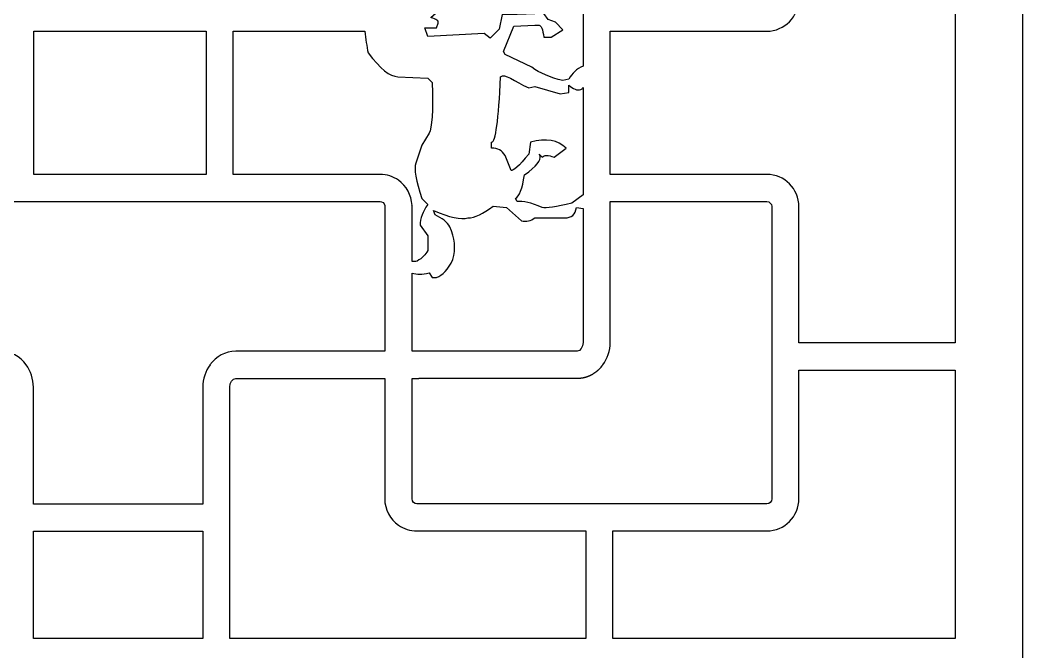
# Model space of a CAD drawing. Header units: centimetres. Extents: x 16.6 to 21.4, y -9 to 9.
# Drawn here: x 18.714 to 21.368, y 2.945 to 4.618 of the extents above; entities that cross this region are included whole.
import ezdxf

# ---------------------------------------------------------------- set-up
doc = ezdxf.new("R2010")
doc.units = ezdxf.units.CM
doc.header["$MEASUREMENT"] = 0
doc.layers.add('layer 1', color=7, linetype='Continuous')

msp = doc.modelspace()

# ---------------------------------------------------------------- linework, layer by layer
at = {"layer": 'layer 1', "color": 250, "lineweight": 30}
for points, knots in [([(16.58329, -9.0002), (16.58329, -9.0002), (16.58329, 9.00077), (16.58329, 9.00077), (16.58329, 9.00077), (16.58329, 9.00077), (21.3676, 9.00077), (21.3676, 9.00077), (21.3676, 9.00077), (21.3676, 9.00077), (21.3676, -9.0002), (21.3676, -9.0002), (21.3676, -9.0002), (21.3676, -9.0002), (16.58329, -9.0002), (16.58329, -9.0002)], [0, 0, 0, 0, 0.2, 0.2, 0.2, 0.2, 0.4, 0.4, 0.4, 0.4, 0.6, 0.6, 0.6, 0.6, 1, 1, 1, 1]), ([(19.75051, 4.66163), (19.75051, 4.66163), (19.7888, 4.66486), (19.7888, 4.66486), (19.7888, 4.66486), (19.7888, 4.66486), (19.82417, 4.65688), (19.82417, 4.65688), (19.82417, 4.65688), (19.82417, 4.65688), (19.82828, 4.64904), (19.82828, 4.64904), (19.82828, 4.64904), (19.82828, 4.64904), (19.80076, 4.62525), (19.80076, 4.62525), (19.80076, 4.62525), (19.81632, 4.62024), (19.82288, 4.61509), (19.82044, 4.60982), (19.82044, 4.60982), (19.82044, 4.60982), (19.81619, 4.59773), (19.81619, 4.59773), (19.81619, 4.59773), (19.81619, 4.59773), (19.78495, 4.59773), (19.78495, 4.59773), (19.78495, 4.59773), (19.78495, 4.59773), (19.79292, 4.57433), (19.79292, 4.57433), (19.79292, 4.57433), (19.79292, 4.57433), (19.94247, 4.5823), (19.94247, 4.5823), (19.94247, 4.5823), (19.94247, 4.5823), (19.9579, 4.57021), (19.9579, 4.57021), (19.9579, 4.57021), (19.9579, 4.57021), (19.98169, 4.594), (19.98169, 4.594), (19.98169, 4.594), (19.98169, 4.594), (19.98953, 4.63322), (19.98953, 4.63322), (19.98953, 4.63322), (19.98953, 4.63322), (20.02913, 4.63322), (20.02913, 4.63322), (20.02913, 4.63322), (20.02913, 4.63322), (20.09986, 4.63561), (20.09986, 4.63561), (20.09986, 4.63561), (20.09986, 4.63561), (20.11156, 4.61979), (20.11156, 4.61979), (20.11156, 4.61979), (20.11156, 4.61979), (20.13123, 4.6122), (20.13123, 4.6122), (20.13123, 4.6122), (20.13123, 4.6122), (20.15078, 4.59227), (20.15078, 4.59227), (20.15078, 4.59227), (20.15078, 4.59227), (20.11953, 4.5726), (20.11953, 4.5726), (20.11953, 4.5726), (20.11953, 4.5726), (20.09986, 4.5726), (20.09986, 4.5726), (20.09986, 4.5726), (20.09716, 4.59369), (20.09317, 4.60423), (20.0879, 4.60423), (20.0879, 4.60423), (20.0879, 4.60423), (20.0762, 4.60423), (20.0762, 4.60423), (20.0762, 4.60423), (20.0762, 4.60423), (20.02116, 4.60185), (20.02116, 4.60185), (20.02116, 4.60185), (20.02116, 4.60185), (19.99364, 4.53485), (19.99364, 4.53485), (19.99364, 4.53485), (19.99364, 4.53485), (19.9975, 4.52688), (19.9975, 4.52688), (19.9975, 4.52688), (19.9975, 4.52688), (20.06822, 4.49313), (20.06822, 4.49313), (20.06822, 4.49313), (20.08931, 4.47757), (20.11683, 4.46574), (20.15078, 4.45776), (20.15078, 4.45776), (20.15078, 4.45776), (20.16659, 4.46188), (20.16659, 4.46188), (20.16659, 4.46188), (20.17435, 4.47702), (20.18671, 4.48851), (20.20388, 4.49635), (20.20388, 4.49635), (20.20388, 4.49635), (20.20388, 4.99721), (20.20388, 4.99721), (20.20388, 4.99721), (20.20388, 5.01005), (20.19683, 5.02056), (20.1882, 5.02056), (20.1882, 5.02056), (20.1882, 5.02056), (19.7514, 5.02056), (19.7514, 5.02056), (19.7514, 5.02056), (19.7514, 5.02056), (19.7514, 4.85424), (19.7514, 4.85424), (19.7514, 4.85424), (19.7514, 4.85424), (19.75135, 4.85424), (19.75135, 4.85424), (19.75135, 4.85424), (19.75135, 4.85424), (19.75135, 4.67406), (19.75135, 4.67406), (19.75135, 4.67406), (19.75135, 4.67306), (19.75132, 4.67207), (19.75129, 4.67108), (19.75129, 4.67108), (19.75129, 4.67108), (19.75135, 4.67082), (19.75135, 4.67082), (19.75135, 4.67082), (19.75123, 4.66771), (19.75095, 4.66465), (19.75051, 4.66163)], [0, 0, 0, 0, 0.0263158, 0.0263158, 0.0263158, 0.0263158, 0.0526316, 0.0526316, 0.0526316, 0.0526316, 0.0789474, 0.0789474, 0.0789474, 0.0789474, 0.1052632, 0.1052632, 0.1052632, 0.1052632, 0.1315789, 0.1315789, 0.1315789, 0.1315789, 0.1578947, 0.1578947, 0.1578947, 0.1578947, 0.1842105, 0.1842105, 0.1842105, 0.1842105, 0.2105263, 0.2105263, 0.2105263, 0.2105263, 0.2368421, 0.2368421, 0.2368421, 0.2368421, 0.2631579, 0.2631579, 0.2631579, 0.2631579, 0.2894737, 0.2894737, 0.2894737, 0.2894737, 0.3157895, 0.3157895, 0.3157895, 0.3157895, 0.3421053, 0.3421053, 0.3421053, 0.3421053, 0.3684211, 0.3684211, 0.3684211, 0.3684211, 0.3947368, 0.3947368, 0.3947368, 0.3947368, 0.4210526, 0.4210526, 0.4210526, 0.4210526, 0.4473684, 0.4473684, 0.4473684, 0.4473684, 0.4736842, 0.4736842, 0.4736842, 0.4736842, 0.5, 0.5, 0.5, 0.5, 0.5263158, 0.5263158, 0.5263158, 0.5263158, 0.5526316, 0.5526316, 0.5526316, 0.5526316, 0.5789474, 0.5789474, 0.5789474, 0.5789474, 0.6052632, 0.6052632, 0.6052632, 0.6052632, 0.6315789, 0.6315789, 0.6315789, 0.6315789, 0.6578947, 0.6578947, 0.6578947, 0.6578947, 0.6842105, 0.6842105, 0.6842105, 0.6842105, 0.7105263, 0.7105263, 0.7105263, 0.7105263, 0.7368421, 0.7368421, 0.7368421, 0.7368421, 0.7631579, 0.7631579, 0.7631579, 0.7631579, 0.7894737, 0.7894737, 0.7894737, 0.7894737, 0.8157895, 0.8157895, 0.8157895, 0.8157895, 0.8421053, 0.8421053, 0.8421053, 0.8421053, 0.8684211, 0.8684211, 0.8684211, 0.8684211, 0.8947368, 0.8947368, 0.8947368, 0.8947368, 0.9210526, 0.9210526, 0.9210526, 0.9210526, 0.9473684, 0.9473684, 0.9473684, 0.9473684, 1, 1, 1, 1]), ([(21.18819, 5.0225), (21.18819, 5.0225), (20.77482, 5.0225), (20.77482, 5.0225), (20.77482, 5.0225), (20.77482, 5.0225), (20.77482, 4.67406), (20.77482, 4.67406), (20.77482, 4.67406), (20.77482, 4.62706), (20.73671, 4.5886), (20.69014, 4.5886), (20.69014, 4.5886), (20.69014, 4.5886), (20.27565, 4.5886), (20.27565, 4.5886), (20.27565, 4.5886), (20.27565, 4.5886), (20.27565, 4.20939), (20.27565, 4.20939), (20.27565, 4.20939), (20.27565, 4.20939), (20.69014, 4.20939), (20.69014, 4.20939), (20.69014, 4.20939), (20.73671, 4.20939), (20.77482, 4.17092), (20.77482, 4.12392), (20.77482, 4.12392), (20.77482, 4.12392), (20.77482, 3.76295), (20.77482, 3.76295), (20.77482, 3.76295), (20.77482, 3.76295), (21.18819, 3.76295), (21.18819, 3.76295), (21.18819, 3.76295), (21.18819, 3.76295), (21.18819, 5.0225), (21.18819, 5.0225)], [0, 0, 0, 0, 0.0909091, 0.0909091, 0.0909091, 0.0909091, 0.1818182, 0.1818182, 0.1818182, 0.1818182, 0.2727273, 0.2727273, 0.2727273, 0.2727273, 0.3636364, 0.3636364, 0.3636364, 0.3636364, 0.4545455, 0.4545455, 0.4545455, 0.4545455, 0.5454545, 0.5454545, 0.5454545, 0.5454545, 0.6363636, 0.6363636, 0.6363636, 0.6363636, 0.7272727, 0.7272727, 0.7272727, 0.7272727, 0.8181818, 0.8181818, 0.8181818, 0.8181818, 1, 1, 1, 1]), ([(18.75083, 4.5886), (18.75083, 4.5886), (18.75083, 4.20939), (18.75083, 4.20939), (18.75083, 4.20939), (18.75083, 4.20939), (19.20646, 4.20939), (19.20646, 4.20939), (19.20646, 4.20939), (19.20646, 4.20939), (19.20646, 4.5886), (19.20646, 4.5886), (19.20646, 4.5886), (19.20646, 4.5886), (18.75083, 4.5886), (18.75083, 4.5886)], [0, 0, 0, 0, 0.2, 0.2, 0.2, 0.2, 0.4, 0.4, 0.4, 0.4, 0.6, 0.6, 0.6, 0.6, 1, 1, 1, 1]), ([(19.75135, 3.97853), (19.7557, 3.97822), (19.76026, 3.97866), (19.76501, 3.97987), (19.76501, 3.97987), (19.77839, 3.98771), (19.78765, 3.99684), (19.79292, 4.00739), (19.79292, 4.00739), (19.79292, 4.00739), (19.79292, 4.04661), (19.79292, 4.04661), (19.79292, 4.04661), (19.79292, 4.04661), (19.77299, 4.07451), (19.77299, 4.07451), (19.77299, 4.07451), (19.77299, 4.09277), (19.77955, 4.11116), (19.79292, 4.12955), (19.79292, 4.12955), (19.79292, 4.12955), (19.7771, 4.14536), (19.7771, 4.14536), (19.7771, 4.14536), (19.76129, 4.19255), (19.75601, 4.22393), (19.76129, 4.23949), (19.76129, 4.23949), (19.76129, 4.23949), (19.7771, 4.28694), (19.7771, 4.28694), (19.7771, 4.28694), (19.7771, 4.28694), (19.79665, 4.31818), (19.79665, 4.31818), (19.79665, 4.31818), (19.80449, 4.33156), (19.80706, 4.37618), (19.80462, 4.4523), (19.80462, 4.4523), (19.80462, 4.4523), (19.79292, 4.464), (19.79292, 4.464), (19.79292, 4.464), (19.79292, 4.464), (19.71409, 4.46812), (19.71409, 4.46812), (19.71409, 4.46812), (19.69301, 4.46812), (19.66677, 4.48908), (19.6354, 4.53113), (19.6354, 4.53113), (19.63162, 4.54851), (19.6287, 4.56766), (19.62668, 4.5886), (19.62668, 4.5886), (19.62668, 4.5886), (19.27823, 4.5886), (19.27823, 4.5886), (19.27823, 4.5886), (19.27823, 4.5886), (19.27823, 4.20939), (19.27823, 4.20939), (19.27823, 4.20939), (19.27823, 4.20939), (19.66667, 4.20939), (19.66667, 4.20939), (19.66667, 4.20939), (19.68472, 4.20939), (19.7015, 4.2036), (19.71528, 4.19378), (19.71528, 4.19378), (19.71528, 4.19378), (19.71532, 4.19381), (19.71532, 4.19381), (19.71532, 4.19381), (19.73629, 4.17889), (19.75032, 4.15464), (19.75135, 4.12717), (19.75135, 4.12717), (19.75135, 4.12717), (19.75129, 4.12691), (19.75129, 4.12691), (19.75129, 4.12691), (19.75132, 4.12592), (19.75135, 4.12492), (19.75135, 4.12392), (19.75135, 4.12392), (19.75135, 4.12392), (19.75135, 3.97853), (19.75135, 3.97853)], [0, 0, 0, 0, 0.0416667, 0.0416667, 0.0416667, 0.0416667, 0.0833333, 0.0833333, 0.0833333, 0.0833333, 0.125, 0.125, 0.125, 0.125, 0.1666667, 0.1666667, 0.1666667, 0.1666667, 0.2083333, 0.2083333, 0.2083333, 0.2083333, 0.25, 0.25, 0.25, 0.25, 0.2916667, 0.2916667, 0.2916667, 0.2916667, 0.3333333, 0.3333333, 0.3333333, 0.3333333, 0.375, 0.375, 0.375, 0.375, 0.4166667, 0.4166667, 0.4166667, 0.4166667, 0.4583333, 0.4583333, 0.4583333, 0.4583333, 0.5, 0.5, 0.5, 0.5, 0.5416667, 0.5416667, 0.5416667, 0.5416667, 0.5833333, 0.5833333, 0.5833333, 0.5833333, 0.625, 0.625, 0.625, 0.625, 0.6666667, 0.6666667, 0.6666667, 0.6666667, 0.7083333, 0.7083333, 0.7083333, 0.7083333, 0.75, 0.75, 0.75, 0.75, 0.7916667, 0.7916667, 0.7916667, 0.7916667, 0.8333333, 0.8333333, 0.8333333, 0.8333333, 0.875, 0.875, 0.875, 0.875, 0.9166667, 0.9166667, 0.9166667, 0.9166667, 1, 1, 1, 1]), ([(20.20388, 4.43912), (20.20236, 4.4368), (20.20048, 4.43521), (20.19823, 4.43436), (20.19823, 4.43436), (20.18805, 4.43051), (20.17714, 4.43552), (20.16659, 4.44606), (20.16659, 4.44606), (20.16659, 4.44606), (20.16659, 4.42652), (20.16659, 4.42652), (20.16659, 4.42652), (20.16659, 4.42652), (20.14319, 4.4224), (20.14319, 4.4224), (20.14319, 4.4224), (20.14319, 4.4224), (20.0762, 4.44233), (20.0762, 4.44233), (20.0762, 4.44233), (20.0762, 4.44233), (20.06038, 4.43822), (20.06038, 4.43822), (20.06038, 4.43822), (20.0209, 4.45648), (19.99609, 4.4784), (19.9858, 4.46812), (19.9858, 4.46812), (19.98053, 4.35265), (19.97256, 4.29491), (19.96201, 4.29491), (19.96201, 4.29491), (19.96201, 4.29491), (19.96201, 4.27909), (19.96201, 4.27909), (19.96201, 4.27909), (19.97783, 4.27909), (19.98966, 4.27253), (19.9975, 4.25942), (19.9975, 4.25942), (19.9975, 4.25942), (20.01332, 4.21994), (20.01332, 4.21994), (20.01332, 4.21994), (20.01859, 4.21737), (20.03428, 4.23177), (20.06038, 4.26328), (20.06038, 4.26328), (20.06038, 4.26328), (20.0645, 4.29491), (20.0645, 4.29491), (20.0645, 4.29491), (20.10642, 4.30545), (20.13779, 4.30018), (20.15875, 4.27909), (20.15875, 4.27909), (20.15875, 4.27909), (20.12738, 4.2553), (20.12738, 4.2553), (20.12738, 4.2553), (20.11156, 4.26058), (20.10101, 4.26058), (20.09574, 4.2553), (20.09574, 4.2553), (20.09574, 4.2553), (20.0879, 4.26328), (20.0879, 4.26328), (20.0879, 4.26328), (20.09587, 4.25273), (20.08674, 4.23692), (20.06038, 4.21608), (20.06038, 4.21608), (20.06038, 4.21608), (20.04868, 4.20824), (20.04868, 4.20824), (20.04868, 4.20824), (20.04341, 4.17159), (20.03543, 4.15063), (20.02489, 4.14536), (20.02489, 4.14536), (20.02489, 4.14536), (20.02913, 4.13739), (20.02913, 4.13739), (20.02913, 4.13739), (20.04469, 4.13996), (20.06694, 4.13469), (20.09574, 4.12157), (20.09574, 4.12157), (20.10629, 4.119), (20.13252, 4.12299), (20.17457, 4.13327), (20.17457, 4.13327), (20.17457, 4.13327), (20.20388, 4.15512), (20.20388, 4.15512), (20.20388, 4.15512), (20.20388, 4.15512), (20.20388, 4.43912), (20.20388, 4.43912)], [0, 0, 0, 0, 0.0384615, 0.0384615, 0.0384615, 0.0384615, 0.0769231, 0.0769231, 0.0769231, 0.0769231, 0.1153846, 0.1153846, 0.1153846, 0.1153846, 0.1538462, 0.1538462, 0.1538462, 0.1538462, 0.1923077, 0.1923077, 0.1923077, 0.1923077, 0.2307692, 0.2307692, 0.2307692, 0.2307692, 0.2692308, 0.2692308, 0.2692308, 0.2692308, 0.3076923, 0.3076923, 0.3076923, 0.3076923, 0.3461538, 0.3461538, 0.3461538, 0.3461538, 0.3846154, 0.3846154, 0.3846154, 0.3846154, 0.4230769, 0.4230769, 0.4230769, 0.4230769, 0.4615385, 0.4615385, 0.4615385, 0.4615385, 0.5, 0.5, 0.5, 0.5, 0.5384615, 0.5384615, 0.5384615, 0.5384615, 0.5769231, 0.5769231, 0.5769231, 0.5769231, 0.6153846, 0.6153846, 0.6153846, 0.6153846, 0.6538462, 0.6538462, 0.6538462, 0.6538462, 0.6923077, 0.6923077, 0.6923077, 0.6923077, 0.7307692, 0.7307692, 0.7307692, 0.7307692, 0.7692308, 0.7692308, 0.7692308, 0.7692308, 0.8076923, 0.8076923, 0.8076923, 0.8076923, 0.8461538, 0.8461538, 0.8461538, 0.8461538, 0.8846154, 0.8846154, 0.8846154, 0.8846154, 0.9230769, 0.9230769, 0.9230769, 0.9230769, 1, 1, 1, 1]), ([(19.19768, 3.33628), (19.19768, 3.33628), (19.19768, 3.64558), (19.19768, 3.64558), (19.19768, 3.64558), (19.19768, 3.66804), (19.20494, 3.68873), (19.21702, 3.70505), (19.21702, 3.70505), (19.21702, 3.70505), (19.21691, 3.70519), (19.21691, 3.70519), (19.21691, 3.70519), (19.23297, 3.72697), (19.25762, 3.74098), (19.28513, 3.74098), (19.28513, 3.74098), (19.28513, 3.74098), (19.57859, 3.74098), (19.57859, 3.74098), (19.57859, 3.74098), (19.57859, 3.74098), (19.57859, 3.74118), (19.57859, 3.74118), (19.57859, 3.74118), (19.57859, 3.74118), (19.67921, 3.74118), (19.67921, 3.74118), (19.67921, 3.74118), (19.67921, 3.74118), (19.67921, 4.12392), (19.67921, 4.12392), (19.67921, 4.12392), (19.67921, 4.12492), (19.67923, 4.12592), (19.67927, 4.12691), (19.67927, 4.12691), (19.67797, 4.13301), (19.6728, 4.13762), (19.66667, 4.13762), (19.66667, 4.13762), (19.66667, 4.13762), (18.25781, 4.13762), (18.25781, 4.13762), (18.25781, 4.13762), (18.25177, 4.13762), (18.24665, 4.13315), (18.24527, 4.12717), (18.24527, 4.12717), (18.24527, 4.12717), (18.24527, 4.12717), (18.24527, 4.12717), (18.24527, 4.12717), (18.24527, 4.12717), (18.24527, 4.12716), (18.24527, 4.12716), (18.24527, 4.12716), (18.24527, 4.12716), (18.24524, 4.12707), (18.24524, 4.12707), (18.24524, 4.12707), (18.24524, 4.12707), (18.24523, 4.12702), (18.24523, 4.12702), (18.24523, 4.12702), (18.24523, 4.12702), (18.24523, 4.12701), (18.24523, 4.12701), (18.24523, 4.12701), (18.24523, 4.12701), (18.24522, 4.12697), (18.24522, 4.12697), (18.24522, 4.12697), (18.24522, 4.12697), (18.24516, 4.12667), (18.24516, 4.12667), (18.24516, 4.12667), (18.24516, 4.12667), (18.24516, 4.12667), (18.24516, 4.12667), (18.24516, 4.12667), (18.24516, 4.12667), (18.24511, 4.12638), (18.24511, 4.12638), (18.24511, 4.12638), (18.24511, 4.12638), (18.2451, 4.12634), (18.2451, 4.12634), (18.2451, 4.12634), (18.2451, 4.12634), (18.2451, 4.12633), (18.2451, 4.12633), (18.2451, 4.12633), (18.2451, 4.12633), (18.24505, 4.12603), (18.24505, 4.12603), (18.24505, 4.12603), (18.24505, 4.12603), (18.24505, 4.126), (18.24505, 4.126), (18.24505, 4.126), (18.24505, 4.126), (18.24504, 4.12598), (18.24504, 4.12598), (18.24504, 4.12598), (18.24504, 4.12598), (18.24504, 4.12593), (18.24504, 4.12593), (18.24504, 4.12593), (18.24496, 4.12539), (18.24492, 4.12484), (18.2449, 4.12429), (18.2449, 4.12429), (18.2449, 4.12429), (18.2449, 4.12427), (18.2449, 4.12427), (18.2449, 4.12427), (18.2449, 4.12427), (18.2449, 4.12392), (18.2449, 4.12392), (18.2449, 4.12392), (18.2449, 4.12392), (18.2449, 3.9096), (18.2449, 3.9096), (18.2449, 3.9096), (18.2449, 3.9096), (18.24534, 3.9096), (18.24534, 3.9096), (18.24534, 3.9096), (18.24534, 3.9096), (18.24534, 3.74118), (18.24534, 3.74118), (18.24534, 3.74118), (18.24534, 3.74118), (18.36886, 3.74118), (18.36886, 3.74118), (18.36886, 3.74118), (18.36886, 3.74118), (18.36886, 3.74098), (18.36886, 3.74098), (18.36886, 3.74098), (18.36886, 3.74098), (18.66232, 3.74098), (18.66232, 3.74098), (18.66232, 3.74098), (18.68983, 3.74098), (18.71448, 3.72697), (18.73054, 3.70519), (18.73054, 3.70519), (18.73054, 3.70519), (18.73043, 3.70505), (18.73043, 3.70505), (18.73043, 3.70505), (18.74251, 3.68873), (18.74977, 3.66803), (18.74977, 3.64558), (18.74977, 3.64558), (18.74977, 3.64558), (18.74977, 3.33628), (18.74977, 3.33628), (18.74977, 3.33628), (18.74977, 3.33628), (19.19768, 3.33628), (19.19768, 3.33628)], [0, 0, 0, 0, 0.0238095, 0.0238095, 0.0238095, 0.0238095, 0.047619, 0.047619, 0.047619, 0.047619, 0.0714286, 0.0714286, 0.0714286, 0.0714286, 0.0952381, 0.0952381, 0.0952381, 0.0952381, 0.1190476, 0.1190476, 0.1190476, 0.1190476, 0.1428571, 0.1428571, 0.1428571, 0.1428571, 0.1666667, 0.1666667, 0.1666667, 0.1666667, 0.1904762, 0.1904762, 0.1904762, 0.1904762, 0.2142857, 0.2142857, 0.2142857, 0.2142857, 0.2380952, 0.2380952, 0.2380952, 0.2380952, 0.2619048, 0.2619048, 0.2619048, 0.2619048, 0.2857143, 0.2857143, 0.2857143, 0.2857143, 0.3095238, 0.3095238, 0.3095238, 0.3095238, 0.3333333, 0.3333333, 0.3333333, 0.3333333, 0.3571429, 0.3571429, 0.3571429, 0.3571429, 0.3809524, 0.3809524, 0.3809524, 0.3809524, 0.4047619, 0.4047619, 0.4047619, 0.4047619, 0.4285714, 0.4285714, 0.4285714, 0.4285714, 0.452381, 0.452381, 0.452381, 0.452381, 0.4761905, 0.4761905, 0.4761905, 0.4761905, 0.5, 0.5, 0.5, 0.5, 0.5238095, 0.5238095, 0.5238095, 0.5238095, 0.547619, 0.547619, 0.547619, 0.547619, 0.5714286, 0.5714286, 0.5714286, 0.5714286, 0.5952381, 0.5952381, 0.5952381, 0.5952381, 0.6190476, 0.6190476, 0.6190476, 0.6190476, 0.6428571, 0.6428571, 0.6428571, 0.6428571, 0.6666667, 0.6666667, 0.6666667, 0.6666667, 0.6904762, 0.6904762, 0.6904762, 0.6904762, 0.7142857, 0.7142857, 0.7142857, 0.7142857, 0.7380952, 0.7380952, 0.7380952, 0.7380952, 0.7619048, 0.7619048, 0.7619048, 0.7619048, 0.7857143, 0.7857143, 0.7857143, 0.7857143, 0.8095238, 0.8095238, 0.8095238, 0.8095238, 0.8333333, 0.8333333, 0.8333333, 0.8333333, 0.8571429, 0.8571429, 0.8571429, 0.8571429, 0.8809524, 0.8809524, 0.8809524, 0.8809524, 0.9047619, 0.9047619, 0.9047619, 0.9047619, 0.9285714, 0.9285714, 0.9285714, 0.9285714, 0.952381, 0.952381, 0.952381, 0.952381, 1, 1, 1, 1]), ([(20.20388, 4.11922), (20.20388, 4.11922), (20.18653, 4.12157), (20.18653, 4.12157), (20.18653, 4.12157), (20.18383, 4.10319), (20.17328, 4.09406), (20.15489, 4.09406), (20.15489, 4.09406), (20.15489, 4.09406), (20.0762, 4.09406), (20.0762, 4.09406), (20.0762, 4.09406), (20.06565, 4.08634), (20.05382, 4.08364), (20.04084, 4.08621), (20.04084, 4.08621), (20.04084, 4.08621), (20.00123, 4.12157), (20.00123, 4.12157), (20.00123, 4.12157), (20.00123, 4.12157), (19.96587, 4.1253), (19.96587, 4.1253), (19.96587, 4.1253), (19.93964, 4.10447), (19.91752, 4.09406), (19.89913, 4.09406), (19.89913, 4.09406), (19.88074, 4.08878), (19.85053, 4.09534), (19.80835, 4.1136), (19.80835, 4.1136), (19.80835, 4.1136), (19.81246, 4.10203), (19.81246, 4.10203), (19.81246, 4.10203), (19.83085, 4.09393), (19.84384, 4.08338), (19.85168, 4.0704), (19.85168, 4.0704), (19.86493, 4.04146), (19.86763, 4.01253), (19.85953, 3.98373), (19.85953, 3.98373), (19.84654, 3.95762), (19.83201, 3.94194), (19.81619, 3.93666), (19.81619, 3.93666), (19.81619, 3.93666), (19.80462, 3.93666), (19.80462, 3.93666), (19.80462, 3.93666), (19.80462, 3.93666), (19.79665, 3.94824), (19.79665, 3.94824), (19.79665, 3.94824), (19.7787, 3.94423), (19.7636, 3.94422), (19.75135, 3.9482), (19.75135, 3.9482), (19.75135, 3.9482), (19.75135, 3.94374), (19.75135, 3.94374), (19.75135, 3.94374), (19.75135, 3.94374), (19.7514, 3.94374), (19.7514, 3.94374), (19.7514, 3.94374), (19.7514, 3.94374), (19.7514, 3.74118), (19.7514, 3.74118), (19.7514, 3.74118), (19.7514, 3.74118), (20.1882, 3.74118), (20.1882, 3.74118), (20.1882, 3.74118), (20.19682, 3.74118), (20.20388, 3.75168), (20.20388, 3.76452), (20.20388, 3.76452), (20.20388, 3.76452), (20.20388, 4.11922), (20.20388, 4.11922)], [0, 0, 0, 0, 0.0454545, 0.0454545, 0.0454545, 0.0454545, 0.0909091, 0.0909091, 0.0909091, 0.0909091, 0.1363636, 0.1363636, 0.1363636, 0.1363636, 0.1818182, 0.1818182, 0.1818182, 0.1818182, 0.2272727, 0.2272727, 0.2272727, 0.2272727, 0.2727273, 0.2727273, 0.2727273, 0.2727273, 0.3181818, 0.3181818, 0.3181818, 0.3181818, 0.3636364, 0.3636364, 0.3636364, 0.3636364, 0.4090909, 0.4090909, 0.4090909, 0.4090909, 0.4545455, 0.4545455, 0.4545455, 0.4545455, 0.5, 0.5, 0.5, 0.5, 0.5454545, 0.5454545, 0.5454545, 0.5454545, 0.5909091, 0.5909091, 0.5909091, 0.5909091, 0.6363636, 0.6363636, 0.6363636, 0.6363636, 0.6818182, 0.6818182, 0.6818182, 0.6818182, 0.7272727, 0.7272727, 0.7272727, 0.7272727, 0.7727273, 0.7727273, 0.7727273, 0.7727273, 0.8181818, 0.8181818, 0.8181818, 0.8181818, 0.8636364, 0.8636364, 0.8636364, 0.8636364, 0.9090909, 0.9090909, 0.9090909, 0.9090909, 1, 1, 1, 1]), ([(19.7514, 3.66893), (19.7514, 3.66893), (19.7514, 3.35053), (19.7514, 3.35053), (19.7514, 3.35053), (19.7514, 3.343), (19.75722, 3.33683), (19.76432, 3.33683), (19.76432, 3.33683), (19.76432, 3.33683), (20.69014, 3.33683), (20.69014, 3.33683), (20.69014, 3.33683), (20.69724, 3.33683), (20.70305, 3.34299), (20.70305, 3.35053), (20.70305, 3.35053), (20.70305, 3.35053), (20.70305, 4.12392), (20.70305, 4.12392), (20.70305, 4.12392), (20.70305, 4.13146), (20.69724, 4.13762), (20.69014, 4.13762), (20.69014, 4.13762), (20.69014, 4.13762), (20.27565, 4.13762), (20.27565, 4.13762), (20.27565, 4.13762), (20.27565, 4.13762), (20.27565, 3.76453), (20.27565, 3.76453), (20.27565, 3.76453), (20.27565, 3.74214), (20.26843, 3.72149), (20.25641, 3.70519), (20.25641, 3.70519), (20.25641, 3.70519), (20.25642, 3.70519), (20.25642, 3.70519), (20.25642, 3.70519), (20.25642, 3.70519), (20.25622, 3.70493), (20.25622, 3.70493), (20.25622, 3.70493), (20.25581, 3.70438), (20.25539, 3.70383), (20.25497, 3.70329), (20.25497, 3.70329), (20.25497, 3.70329), (20.25481, 3.70308), (20.25481, 3.70308), (20.25481, 3.70308), (20.25432, 3.70245), (20.25382, 3.70183), (20.25331, 3.70121), (20.25331, 3.70121), (20.25331, 3.70121), (20.2533, 3.7012), (20.2533, 3.7012), (20.2533, 3.7012), (20.25116, 3.6986), (20.2489, 3.69614), (20.24651, 3.69381), (20.24651, 3.69381), (20.24651, 3.69381), (20.2465, 3.69379), (20.2465, 3.69379), (20.2465, 3.69379), (20.24596, 3.69326), (20.24541, 3.69275), (20.24486, 3.69223), (20.24486, 3.69223), (20.24486, 3.69223), (20.24439, 3.69179), (20.24439, 3.69179), (20.24439, 3.69179), (20.24399, 3.69144), (20.2436, 3.69108), (20.2432, 3.69073), (20.2432, 3.69073), (20.2432, 3.69073), (20.24256, 3.69016), (20.24256, 3.69016), (20.24256, 3.69016), (20.24224, 3.68989), (20.24192, 3.68961), (20.2416, 3.68934), (20.2416, 3.68934), (20.24133, 3.68912), (20.24107, 3.6889), (20.2408, 3.68867), (20.2408, 3.68867), (20.24057, 3.68848), (20.24033, 3.68829), (20.2401, 3.6881), (20.2401, 3.6881), (20.23973, 3.6878), (20.23935, 3.68751), (20.23897, 3.68721), (20.23897, 3.68721), (20.23875, 3.68703), (20.23852, 3.68686), (20.23829, 3.68668), (20.23829, 3.68668), (20.23829, 3.68668), (20.23761, 3.68617), (20.23761, 3.68617), (20.23761, 3.68617), (20.23721, 3.68587), (20.2368, 3.68557), (20.2364, 3.68528), (20.2364, 3.68528), (20.2364, 3.68528), (20.23572, 3.68479), (20.23572, 3.68479), (20.23572, 3.68479), (20.23572, 3.68479), (20.23505, 3.68432), (20.23505, 3.68432), (20.23505, 3.68432), (20.23466, 3.68404), (20.23426, 3.68377), (20.23386, 3.68351), (20.23386, 3.68351), (20.23361, 3.68334), (20.23336, 3.68317), (20.23311, 3.68301), (20.23311, 3.68301), (20.23271, 3.68274), (20.2323, 3.68248), (20.23189, 3.68222), (20.23189, 3.68222), (20.23189, 3.68222), (20.23126, 3.68183), (20.23126, 3.68183), (20.23126, 3.68183), (20.23093, 3.68162), (20.2306, 3.68142), (20.23027, 3.68122), (20.23027, 3.68122), (20.22996, 3.68104), (20.22965, 3.68086), (20.22934, 3.68067), (20.22934, 3.68067), (20.22898, 3.68046), (20.22861, 3.68025), (20.22825, 3.68005), (20.22825, 3.68005), (20.22825, 3.68005), (20.22775, 3.67977), (20.22775, 3.67977), (20.22775, 3.67977), (20.22726, 3.67949), (20.22677, 3.67923), (20.22628, 3.67896), (20.22628, 3.67896), (20.22628, 3.67896), (20.22575, 3.67869), (20.22575, 3.67869), (20.22575, 3.67869), (20.22528, 3.67844), (20.2248, 3.6782), (20.22432, 3.67796), (20.22432, 3.67796), (20.2241, 3.67785), (20.22389, 3.67775), (20.22367, 3.67764), (20.22367, 3.67764), (20.22332, 3.67747), (20.22296, 3.6773), (20.2226, 3.67713), (20.2226, 3.67713), (20.22231, 3.67699), (20.22202, 3.67686), (20.22173, 3.67673), (20.22173, 3.67673), (20.22133, 3.67655), (20.22094, 3.67637), (20.22054, 3.6762), (20.22054, 3.6762), (20.22054, 3.6762), (20.22002, 3.67597), (20.22002, 3.67597), (20.22002, 3.67597), (20.21951, 3.67575), (20.21899, 3.67554), (20.21847, 3.67533), (20.21847, 3.67533), (20.21847, 3.67533), (20.21795, 3.67512), (20.21795, 3.67512), (20.21795, 3.67512), (20.21741, 3.6749), (20.21687, 3.67469), (20.21632, 3.67449), (20.21632, 3.67449), (20.21632, 3.67449), (20.21589, 3.67433), (20.21589, 3.67433), (20.21589, 3.67433), (20.21542, 3.67416), (20.21494, 3.67399), (20.21446, 3.67382), (20.21446, 3.67382), (20.21446, 3.67382), (20.2138, 3.6736), (20.2138, 3.6736), (20.2138, 3.6736), (20.21331, 3.67343), (20.21282, 3.67327), (20.21232, 3.67312), (20.21232, 3.67312), (20.21232, 3.67312), (20.21194, 3.673), (20.21194, 3.673), (20.21194, 3.673), (20.21136, 3.67282), (20.21079, 3.67265), (20.21022, 3.67249), (20.21022, 3.67249), (20.21022, 3.67249), (20.20977, 3.67236), (20.20977, 3.67236), (20.20977, 3.67236), (20.20918, 3.6722), (20.20859, 3.67204), (20.20799, 3.67189), (20.20799, 3.67189), (20.20799, 3.67189), (20.20766, 3.6718), (20.20766, 3.6718), (20.20766, 3.6718), (20.2071, 3.67166), (20.20653, 3.67153), (20.20597, 3.6714), (20.20597, 3.6714), (20.20597, 3.6714), (20.20554, 3.67131), (20.20554, 3.67131), (20.20554, 3.67131), (20.205, 3.67118), (20.20445, 3.67107), (20.2039, 3.67096), (20.2039, 3.67096), (20.2039, 3.67096), (20.2035, 3.67088), (20.2035, 3.67088), (20.2035, 3.67088), (20.2029, 3.67076), (20.20229, 3.67066), (20.20169, 3.67055), (20.20169, 3.67055), (20.20169, 3.67055), (20.20128, 3.67048), (20.20128, 3.67048), (20.20128, 3.67048), (20.20065, 3.67038), (20.20003, 3.67028), (20.1994, 3.67019), (20.1994, 3.67019), (20.1994, 3.67019), (20.19914, 3.67016), (20.19914, 3.67016), (20.19914, 3.67016), (20.19848, 3.67007), (20.19782, 3.66998), (20.19715, 3.66991), (20.19715, 3.66991), (20.19715, 3.66991), (20.19712, 3.66991), (20.19712, 3.66991), (20.19712, 3.66991), (20.19712, 3.66991), (20.19711, 3.6699), (20.19711, 3.6699), (20.19711, 3.6699), (20.19711, 3.6699), (20.19705, 3.6699), (20.19705, 3.6699), (20.19705, 3.6699), (20.19641, 3.66983), (20.19578, 3.66977), (20.19514, 3.66971), (20.19514, 3.66971), (20.19514, 3.66971), (20.19476, 3.66968), (20.19476, 3.66968), (20.19476, 3.66968), (20.19414, 3.66963), (20.19351, 3.66959), (20.19288, 3.66955), (20.19288, 3.66955), (20.19288, 3.66955), (20.19248, 3.66953), (20.19248, 3.66953), (20.19248, 3.66953), (20.19184, 3.66949), (20.1912, 3.66947), (20.19056, 3.66945), (20.19056, 3.66945), (20.19056, 3.66945), (20.19025, 3.66944), (20.19025, 3.66944), (20.19025, 3.66944), (20.18957, 3.66942), (20.18889, 3.66941), (20.1882, 3.66941), (20.1882, 3.66941), (20.1882, 3.66941), (19.76975, 3.66941), (19.76975, 3.66941), (19.76975, 3.66941), (19.76975, 3.66941), (19.76975, 3.66893), (19.76975, 3.66893), (19.76975, 3.66893), (19.76975, 3.66893), (19.7514, 3.66893), (19.7514, 3.66893)], [0, 0, 0, 0, 0.0123457, 0.0123457, 0.0123457, 0.0123457, 0.0246914, 0.0246914, 0.0246914, 0.0246914, 0.037037, 0.037037, 0.037037, 0.037037, 0.0493827, 0.0493827, 0.0493827, 0.0493827, 0.0617284, 0.0617284, 0.0617284, 0.0617284, 0.0740741, 0.0740741, 0.0740741, 0.0740741, 0.0864198, 0.0864198, 0.0864198, 0.0864198, 0.0987654, 0.0987654, 0.0987654, 0.0987654, 0.1111111, 0.1111111, 0.1111111, 0.1111111, 0.1234568, 0.1234568, 0.1234568, 0.1234568, 0.1358025, 0.1358025, 0.1358025, 0.1358025, 0.1481481, 0.1481481, 0.1481481, 0.1481481, 0.1604938, 0.1604938, 0.1604938, 0.1604938, 0.1728395, 0.1728395, 0.1728395, 0.1728395, 0.1851852, 0.1851852, 0.1851852, 0.1851852, 0.1975309, 0.1975309, 0.1975309, 0.1975309, 0.2098765, 0.2098765, 0.2098765, 0.2098765, 0.2222222, 0.2222222, 0.2222222, 0.2222222, 0.2345679, 0.2345679, 0.2345679, 0.2345679, 0.2469136, 0.2469136, 0.2469136, 0.2469136, 0.2592593, 0.2592593, 0.2592593, 0.2592593, 0.2716049, 0.2716049, 0.2716049, 0.2716049, 0.2839506, 0.2839506, 0.2839506, 0.2839506, 0.2962963, 0.2962963, 0.2962963, 0.2962963, 0.308642, 0.308642, 0.308642, 0.308642, 0.3209877, 0.3209877, 0.3209877, 0.3209877, 0.3333333, 0.3333333, 0.3333333, 0.3333333, 0.345679, 0.345679, 0.345679, 0.345679, 0.3580247, 0.3580247, 0.3580247, 0.3580247, 0.3703704, 0.3703704, 0.3703704, 0.3703704, 0.382716, 0.382716, 0.382716, 0.382716, 0.3950617, 0.3950617, 0.3950617, 0.3950617, 0.4074074, 0.4074074, 0.4074074, 0.4074074, 0.4197531, 0.4197531, 0.4197531, 0.4197531, 0.4320988, 0.4320988, 0.4320988, 0.4320988, 0.4444444, 0.4444444, 0.4444444, 0.4444444, 0.4567901, 0.4567901, 0.4567901, 0.4567901, 0.4691358, 0.4691358, 0.4691358, 0.4691358, 0.4814815, 0.4814815, 0.4814815, 0.4814815, 0.4938272, 0.4938272, 0.4938272, 0.4938272, 0.5061728, 0.5061728, 0.5061728, 0.5061728, 0.5185185, 0.5185185, 0.5185185, 0.5185185, 0.5308642, 0.5308642, 0.5308642, 0.5308642, 0.5432099, 0.5432099, 0.5432099, 0.5432099, 0.5555556, 0.5555556, 0.5555556, 0.5555556, 0.5679012, 0.5679012, 0.5679012, 0.5679012, 0.5802469, 0.5802469, 0.5802469, 0.5802469, 0.5925926, 0.5925926, 0.5925926, 0.5925926, 0.6049383, 0.6049383, 0.6049383, 0.6049383, 0.617284, 0.617284, 0.617284, 0.617284, 0.6296296, 0.6296296, 0.6296296, 0.6296296, 0.6419753, 0.6419753, 0.6419753, 0.6419753, 0.654321, 0.654321, 0.654321, 0.654321, 0.6666667, 0.6666667, 0.6666667, 0.6666667, 0.6790123, 0.6790123, 0.6790123, 0.6790123, 0.691358, 0.691358, 0.691358, 0.691358, 0.7037037, 0.7037037, 0.7037037, 0.7037037, 0.7160494, 0.7160494, 0.7160494, 0.7160494, 0.7283951, 0.7283951, 0.7283951, 0.7283951, 0.7407407, 0.7407407, 0.7407407, 0.7407407, 0.7530864, 0.7530864, 0.7530864, 0.7530864, 0.7654321, 0.7654321, 0.7654321, 0.7654321, 0.7777778, 0.7777778, 0.7777778, 0.7777778, 0.7901235, 0.7901235, 0.7901235, 0.7901235, 0.8024691, 0.8024691, 0.8024691, 0.8024691, 0.8148148, 0.8148148, 0.8148148, 0.8148148, 0.8271605, 0.8271605, 0.8271605, 0.8271605, 0.8395062, 0.8395062, 0.8395062, 0.8395062, 0.8518519, 0.8518519, 0.8518519, 0.8518519, 0.8641975, 0.8641975, 0.8641975, 0.8641975, 0.8765432, 0.8765432, 0.8765432, 0.8765432, 0.8888889, 0.8888889, 0.8888889, 0.8888889, 0.9012346, 0.9012346, 0.9012346, 0.9012346, 0.9135802, 0.9135802, 0.9135802, 0.9135802, 0.9259259, 0.9259259, 0.9259259, 0.9259259, 0.9382716, 0.9382716, 0.9382716, 0.9382716, 0.9506173, 0.9506173, 0.9506173, 0.9506173, 0.962963, 0.962963, 0.962963, 0.962963, 0.9753086, 0.9753086, 0.9753086, 0.9753086, 1, 1, 1, 1]), ([(21.18819, 3.69119), (21.18819, 3.69119), (20.77482, 3.69119), (20.77482, 3.69119), (20.77482, 3.69119), (20.77482, 3.69119), (20.77482, 3.35053), (20.77482, 3.35053), (20.77482, 3.35053), (20.77482, 3.30353), (20.73671, 3.26506), (20.69014, 3.26506), (20.69014, 3.26506), (20.69014, 3.26506), (20.28265, 3.26506), (20.28265, 3.26506), (20.28265, 3.26506), (20.28265, 3.26506), (20.28265, 2.98051), (20.28265, 2.98051), (20.28265, 2.98051), (20.28265, 2.98051), (21.18819, 2.98051), (21.18819, 2.98051), (21.18819, 2.98051), (21.18819, 2.98051), (21.18819, 3.69119), (21.18819, 3.69119)], [0, 0, 0, 0, 0.125, 0.125, 0.125, 0.125, 0.25, 0.25, 0.25, 0.25, 0.375, 0.375, 0.375, 0.375, 0.5, 0.5, 0.5, 0.5, 0.625, 0.625, 0.625, 0.625, 0.75, 0.75, 0.75, 0.75, 1, 1, 1, 1]), ([(19.26945, 2.98051), (19.26945, 2.98051), (20.21089, 2.98051), (20.21089, 2.98051), (20.21089, 2.98051), (20.21089, 2.98051), (20.21089, 3.26506), (20.21089, 3.26506), (20.21089, 3.26506), (20.21089, 3.26506), (19.76432, 3.26506), (19.76432, 3.26506), (19.76432, 3.26506), (19.74619, 3.26506), (19.72934, 3.27089), (19.71552, 3.28079), (19.71552, 3.28079), (19.71552, 3.28079), (19.71531, 3.28064), (19.71531, 3.28064), (19.71531, 3.28064), (19.69352, 3.29614), (19.67921, 3.32173), (19.67921, 3.35053), (19.67921, 3.35053), (19.67921, 3.35053), (19.67921, 3.66893), (19.67921, 3.66893), (19.67921, 3.66893), (19.67921, 3.66893), (19.28513, 3.66893), (19.28513, 3.66893), (19.28513, 3.66893), (19.27651, 3.66893), (19.26945, 3.65842), (19.26945, 3.64558), (19.26945, 3.64558), (19.26945, 3.64558), (19.26945, 2.98051), (19.26945, 2.98051)], [0, 0, 0, 0, 0.0909091, 0.0909091, 0.0909091, 0.0909091, 0.1818182, 0.1818182, 0.1818182, 0.1818182, 0.2727273, 0.2727273, 0.2727273, 0.2727273, 0.3636364, 0.3636364, 0.3636364, 0.3636364, 0.4545455, 0.4545455, 0.4545455, 0.4545455, 0.5454545, 0.5454545, 0.5454545, 0.5454545, 0.6363636, 0.6363636, 0.6363636, 0.6363636, 0.7272727, 0.7272727, 0.7272727, 0.7272727, 0.8181818, 0.8181818, 0.8181818, 0.8181818, 1, 1, 1, 1]), ([(18.74977, 2.98051), (18.74977, 2.98051), (19.19768, 2.98051), (19.19768, 2.98051), (19.19768, 2.98051), (19.19768, 2.98051), (19.19768, 3.26451), (19.19768, 3.26451), (19.19768, 3.26451), (19.19768, 3.26451), (18.74977, 3.26451), (18.74977, 3.26451), (18.74977, 3.26451), (18.74977, 3.26451), (18.74977, 2.98051), (18.74977, 2.98051)], [0, 0, 0, 0, 0.2, 0.2, 0.2, 0.2, 0.4, 0.4, 0.4, 0.4, 0.6, 0.6, 0.6, 0.6, 1, 1, 1, 1])]:
    msp.add_open_spline(points, degree=3, knots=knots, dxfattribs=at)

doc.saveas('drawing.dxf')
